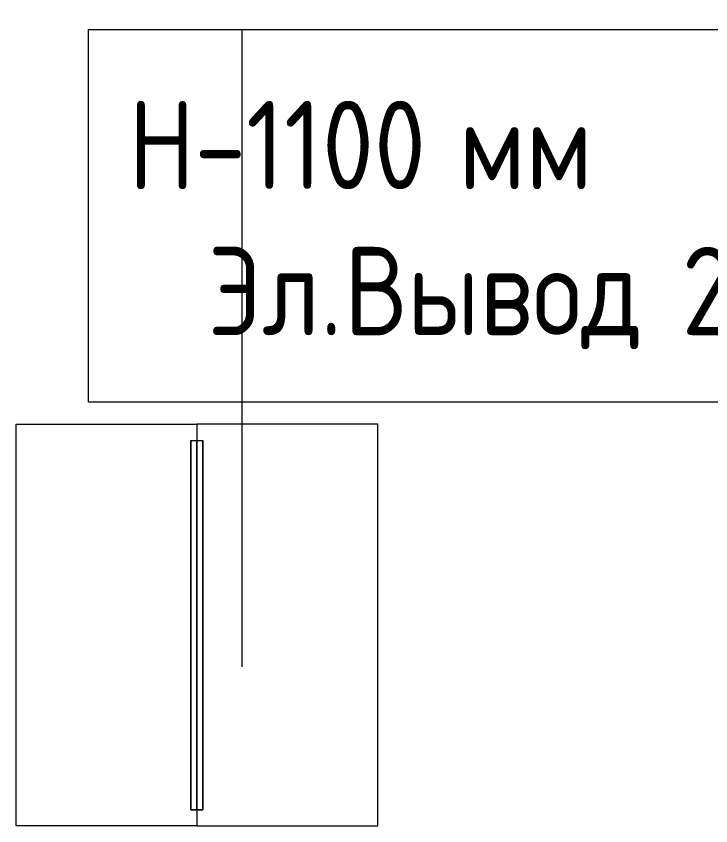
# Model space of a CAD drawing. Header units: millimetres. Extents: x -4185 to 186529, y -8553 to 29097.
# Drawn here: x 11947 to 13676, y 4484 to 6501 of the extents above; entities that cross this region are included whole.
import ezdxf

# ---------------------------------------------------------------- set-up
doc = ezdxf.new("R2010")
doc.units = ezdxf.units.MM
doc.linetypes.add('Осевая', pattern=[3175, 635, -476.25, 1587.5, -476.25])
doc.layers.add('E-ELEC-FIXT-IDEN', color=7, linetype='Continuous', lineweight=9)
doc.layers.add('Оси-2', color=7, linetype='Осевая', lineweight=9)
doc.layers.add('I-FURN-1', color=7, linetype='Continuous', lineweight=9, true_color=0xf0f0f0)
doc.styles.add('GOST Common', font='GOST_Common.ttf', dxfattribs={"width": 0.9, "height": 220})

# ---------------------------------------------------------------- blocks, each defined once
blk = doc.blocks.new('стеллаж для обуви 1000х450х2000 - 1850 x 1850 x 390mm-V103-План размещения напольных электротехнических лючков и розеток 1 этажа в осях 1-12')
at = {"layer": 'I-FURN-1'}
for p, q in [((1172.1, 184.9), (172.1, 184.9)), ((172.1, 184.9), (172.1, -265.1)), ((1172.1, 184.9), (172.1, 184.9)), ((172.1, 184.9), (172.1, -265.1)), ((212.1, 184.9), (1132.1, 184.9)), ((1132.1, 184.9), (212.1, 184.9)), ((212.1, 169.9), (212.1, 184.9)), ((212.1, 184.9), (212.1, 169.9)), ((1132.1, 184.9), (1132.1, 169.9)), ((1132.1, 184.9), (1132.1, 169.9)), ((1172.1, -265.1), (1172.1, 184.9)), ((1172.1, -265.1), (1172.1, 184.9)), ((212.1, 169.9), (1132.1, 169.9)), ((1132.1, 169.9), (212.1, 169.9)), ((172.1, -265.1), (1172.1, -265.1)), ((172.1, -265.1), (1172.1, -265.1))]:
    blk.add_line(p, q, dxfattribs=at)
blk = doc.blocks.new('стеллаж для обуви 1000х450х2000 - 1850 x 1850 x 390mm-25471800-План размещения напольных электротехнических лючков и розеток 1 этажа в осях 1-12')
at = {"layer": 'I-FURN-1'}
for p, q in [((172.1, 265.1), (1172.1, 265.1)), ((172.1, -184.9), (172.1, 265.1)), ((172.1, 265.1), (1172.1, 265.1)), ((172.1, -184.9), (172.1, 265.1)), ((1172.1, 265.1), (1172.1, -184.9)), ((1172.1, 265.1), (1172.1, -184.9)), ((212.1, -169.9), (1132.1, -169.9)), ((1132.1, -169.9), (212.1, -169.9)), ((212.1, -184.9), (212.1, -169.9)), ((212.1, -169.9), (212.1, -184.9)), ((1132.1, -169.9), (1132.1, -184.9)), ((1132.1, -169.9), (1132.1, -184.9)), ((1172.1, -184.9), (172.1, -184.9)), ((1172.1, -184.9), (172.1, -184.9)), ((212.1, -184.9), (1132.1, -184.9)), ((1132.1, -184.9), (212.1, -184.9))]:
    blk.add_line(p, q, dxfattribs=at)

msp = doc.modelspace()

# ---------------------------------------------------------------- linework, layer by layer
at = {"layer": 'E-ELEC-FIXT-IDEN', "flags": 128}
msp.add_lwpolyline([(12127.5, 6467.7), (14303.9, 6467.7), (14303.9, 5539.7), (12127.5, 5539.7)], close=True, dxfattribs=at)
at = {"layer": 'Оси-2'}
msp.add_line((12510, 593.7), (12510, 24898.1), dxfattribs=at)

# ---------------------------------------------------------------- block references
at = {"layer": 'I-FURN-1'}
for name, p, rotation in [('стеллаж для обуви 1000х450х2000 - 1850 x 1850 x 390mm-25471800-План размещения напольных электротехнических лючков и розеток 1 этажа в осях 1-12', (12212.2, 4312.3), 89.99999999999962), ('стеллаж для обуви 1000х450х2000 - 1850 x 1850 x 390mm-V103-План размещения напольных электротехнических лючков и розеток 1 этажа в осях 1-12', (12582, 4312.3), 90.00000000000038)]:
    msp.add_blockref(name, p, dxfattribs=dict(at, rotation=rotation))

# ---------------------------------------------------------------- texts
at = {"layer": 'E-ELEC-FIXT-IDEN', "char_height": 220, "attachment_point": 1, "style": 'GOST Common'}
for s, insert, width in [('H-1100 ', (12227.5, 6290.1), 995.696), ('мм', (13049, 6290.1), 375.19), ('Эл', (12423.9, 5926.3), 339.114), ('Вывод', (12763.3, 5926.3), 873.038), (' 220 V', (13483.6, 5926.3), 865.822), ('\\fGOST Common|b0|i0|c204|p34|;\\W.9;.', (12703.7, 5926.3), 72.152)]:
    msp.add_mtext(s, dxfattribs=dict(at, insert=insert, width=width))

doc.saveas('drawing.dxf')
